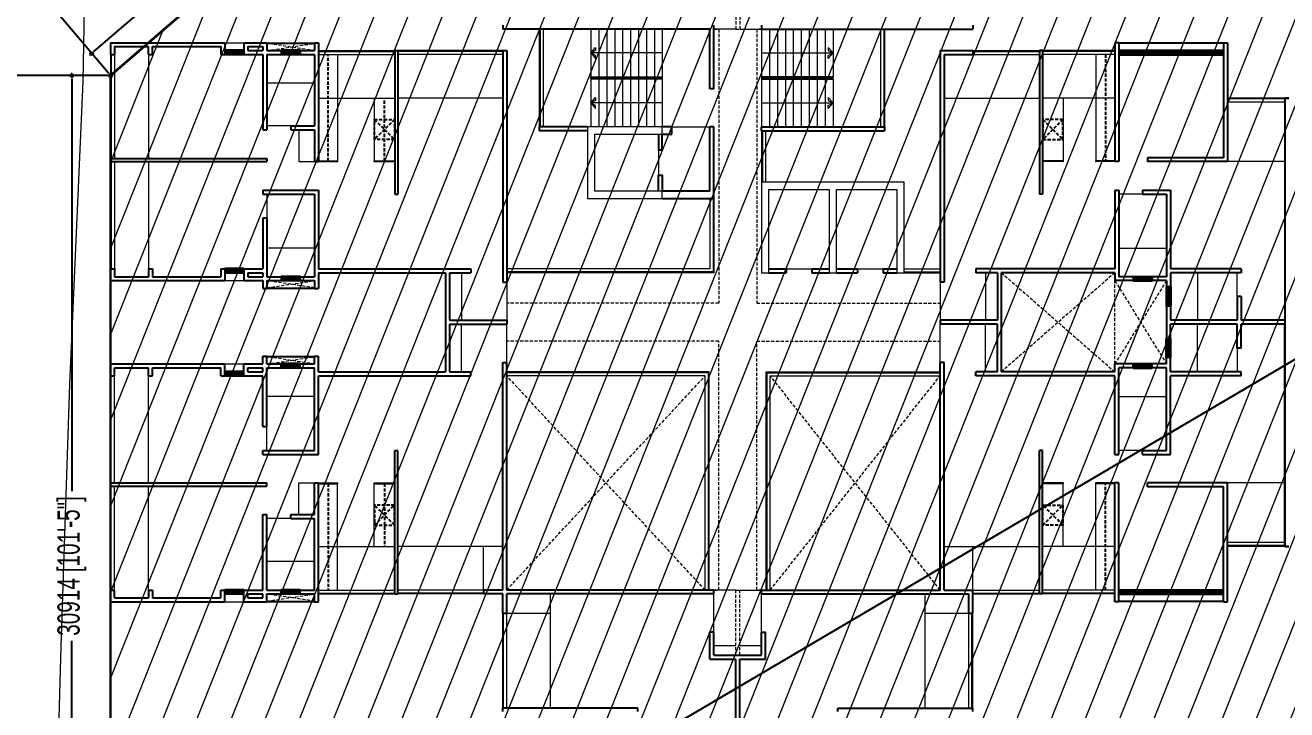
# Model space of a CAD drawing. Header units: inches. Extents: x -1856224 to -1617783, y -9059 to 170583.
# Drawn here: x -1803625 to -1763902, y 54879 to 76454 of the extents above; entities that cross this region are included whole.
import ezdxf

# ---------------------------------------------------------------- set-up
doc = ezdxf.new("R2010")
doc.units = ezdxf.units.IN
doc.header["$MEASUREMENT"] = 0
doc.linetypes.add('DASHED', pattern=[0.75, 0.5, -0.25])
doc.layers.add('C02 Walls 01', color=10, linetype='Continuous')
for name, color, linetype, lineweight in [('C06 Parapet Wall', 39, 'Continuous', 15), ('Compound Wall', 1, 'Continuous', 30), ('F03 Windows', 32, 'Continuous', 35), ('I03 Tile Drop', 250, 'Continuous', 9), ('L02 Handrails & Balustrades', 67, 'Continuous', 15), ('L03 Stairs', 77, 'Continuous', 15), ('M01 Furniture', 14, 'Continuous', 9), ('R23 Lifts', 2, 'Continuous', 9), ('T01 Dimenstions Scale 01', 106, 'Continuous', 9), ('Y02 Hatching 02', 193, 'Continuous', 5), ('Z08 Structure above', 250, 'DASHED', 9)]:
    doc.layers.add(name, color=color, linetype=linetype, lineweight=lineweight)
doc.styles.add('vka-romans', font='GOTHIC.TTF', dxfattribs={"width": 0.7})
doc.dimstyles.new('vka-dim0100', dxfattribs={"dimscale": 100, "dimtxt": 1, "dimasz": 0.7, "dimexe": 1.5, "dimexo": 2.5, "dimgap": 1, "dimtad": 0, "dimdec": 0, "dimzin": 0, "dimdsep": 46, "dimtxsty": 'vka-romans', "dimblk": 'vkadot', "dimcen": 1.5, "dimdle": 1.5, "dimse1": 1, "dimse2": 1, "dimclrd": 256, "dimclre": 256, "dimclrt": 7, "dimadec": 1, "dimazin": 0, "dimtfac": 1, "dimtdec": 0, "dimtofl": 0, "dimtmove": 2, "dimatfit": 3, "dimfxl": 1, "dimtolj": 1, "dimtzin": 0, "dimarcsym": 0})

# ---------------------------------------------------------------- blocks, each defined once
blk = doc.blocks.new('vkadot')
at = {"layer": 'T01 Dimenstions Scale 01'}
for q in [(-0.85, 0), (0, 0.85), (0.85, 0), (0, -0.85)]:
    blk.add_line((0, 0), q, dxfattribs=at)
blk.add_circle((0, 0), 0.579, dxfattribs=at)
blk = doc.blocks.new('*D1626')
at = {"layer": 'T01 Dimenstions Scale 01', "lineweight": -2, "transparency": 16777216}
for p, q in [((-1802156, 74768), (-1802156, 61773)), ((-1802156, 44054), (-1802156, 57050))]:
    blk.add_line(p, q, dxfattribs=at)
at = {"layer": 'T01 Dimenstions Scale 01', "lineweight": -2, "transparency": 16777216, "xscale": 100, "yscale": 100, "zscale": 100}
for p, rotation in [((-1802156, 74868), 90), ((-1802156, 43954), 270)]:
    blk.add_blockref('vkadot', p, dxfattribs=dict(at, rotation=rotation))
at = {"layer": 'T01 Dimenstions Scale 01', "color": 7, "transparency": 16777216, "insert": (-1802156, 59411), "char_height": 700, "attachment_point": 5, "rotation": 90, "style": 'vka-romans'}
blk.add_mtext('\\A1;30914 [101\'-5"]', dxfattribs=at)
blk = doc.blocks.new('*D1627')
at = {"layer": 'T01 Dimenstions Scale 01', "lineweight": -2, "transparency": 16777216}
for p, q in [((-1794157, 81931), (-1796311, 80071)), ((-1801461, 75625), (-1799306, 77485))]:
    blk.add_line(p, q, dxfattribs=at)
at = {"layer": 'T01 Dimenstions Scale 01', "lineweight": -2, "transparency": 16777216, "xscale": 100, "yscale": 100, "zscale": 100}
for p, rotation in [((-1794081, 81997), 40.80935903358543), ((-1801536, 75559), 220.8093590335854)]:
    blk.add_blockref('vkadot', p, dxfattribs=dict(at, rotation=rotation))
at = {"layer": 'T01 Dimenstions Scale 01', "color": 7, "transparency": 16777216, "insert": (-1797809, 78778), "char_height": 700, "attachment_point": 5, "rotation": 40.8094, "style": 'vka-romans'}
blk.add_mtext('\\A1;9850 [32\'-4"]', dxfattribs=at)
blk = doc.blocks.new('*D1637')
at = {"layer": 'T01 Dimenstions Scale 01', "lineweight": -2, "transparency": 16777216}
for p, q in [((-1813705, 74868), (-1809508, 74868)), ((-1801040, 74868), (-1805237, 74868))]:
    blk.add_line(p, q, dxfattribs=at)
at = {"layer": 'T01 Dimenstions Scale 01', "lineweight": -2, "transparency": 16777216, "xscale": 100, "yscale": 100, "zscale": 100, "rotation": 180}
blk.add_blockref('vkadot', (-1813805, 74868), dxfattribs=at)
at = {"layer": 'T01 Dimenstions Scale 01', "lineweight": -2, "transparency": 16777216, "xscale": 100, "yscale": 100, "zscale": 100}
blk.add_blockref('vkadot', (-1800940, 74868), dxfattribs=at)
at = {"layer": 'T01 Dimenstions Scale 01', "color": 7, "transparency": 16777216, "insert": (-1807373, 74868), "char_height": 700, "attachment_point": 5, "style": 'vka-romans'}
blk.add_mtext('\\A1;12866 [42\'-3"]', dxfattribs=at)
blk = doc.blocks.new('*D1677')
at = {"layer": 'T01 Dimenstions Scale 01', "lineweight": -2, "transparency": 16777216}
for p, q in [((-1700407, 103186), (-1748465, 74872)), ((-1800854, 44005), (-1752796, 72320))]:
    blk.add_line(p, q, dxfattribs=at)
at = {"layer": 'T01 Dimenstions Scale 01', "lineweight": -2, "transparency": 16777216, "xscale": 100, "yscale": 100, "zscale": 100}
for p, rotation in [((-1700321, 103237), 30.50586545729002), ((-1800940, 43954), 210.5058654572901)]:
    blk.add_blockref('vkadot', p, dxfattribs=dict(at, rotation=rotation))
at = {"layer": 'T01 Dimenstions Scale 01', "color": 7, "transparency": 16777216, "insert": (-1750630, 73596), "char_height": 700, "attachment_point": 5, "rotation": 30.5059, "style": 'vka-romans'}
blk.add_mtext('\\A1;116784 [383\'-2"]', dxfattribs=at)
blk = doc.blocks.new('rgr')
at = {"layer": 'C02 Walls 01', "color": 250}
for p, q in [((-2218028, 789486), (-2218028, 789361)), ((-2211503, 789361), (-2218028, 789361)), ((-2211503, 787486), (-2211503, 789361)), ((-2211378, 787486), (-2211378, 789486)), ((-2209878, 789486), (-2209878, 789361)), ((-2209878, 789361), (-2203228, 789361)), ((-2203228, 789486), (-2203228, 789361)), ((-2230378, 788936), (-2226778, 788936)), ((-2230378, 788936), (-2230378, 788561)), ((-2226778, 788936), (-2226778, 788561)), ((-2226178, 788936), (-2225453, 788936)), ((-2226178, 788936), (-2226178, 788561)), ((-2225453, 788936), (-2225453, 788686)), ((-2223953, 788936), (-2223828, 788936)), ((-2223953, 788936), (-2223953, 788686)), ((-2223828, 788936), (-2223828, 785186)), ((-2198628, 788936), (-2198753, 788936)), ((-2198753, 788936), (-2198753, 785186)), ((-2198628, 788936), (-2198628, 785186)), ((-2195328, 788936), (-2195328, 785311)), ((-2195328, 788936), (-2195203, 788936)), ((-2195203, 788936), (-2195203, 785186)), ((-2230378, 788561), (-2230253, 788561)), ((-2230253, 788811), (-2229178, 788811)), ((-2230253, 788811), (-2230253, 788561)), ((-2229178, 788561), (-2229178, 788811)), ((-2229178, 788561), (-2229053, 788561)), ((-2229053, 788811), (-2226903, 788811)), ((-2229053, 788561), (-2229053, 788811)), ((-2226903, 788811), (-2226903, 788561)), ((-2226903, 788561), (-2226778, 788561)), ((-2226178, 788561), (-2225578, 788561)), ((-2226053, 788811), (-2225578, 788811)), ((-2226053, 788811), (-2226053, 788686)), ((-2226053, 788686), (-2225578, 788686)), ((-2225578, 788811), (-2225578, 788686)), ((-2225578, 788561), (-2225578, 786186)), ((-2225453, 788686), (-2225003, 788686)), ((-2225453, 788561), (-2225003, 788561)), ((-2225453, 788561), (-2225453, 786186)), ((-2225003, 788686), (-2225003, 788561)), ((-2224403, 788686), (-2223953, 788686)), ((-2224403, 788686), (-2224403, 788561)), ((-2224403, 788561), (-2223953, 788561)), ((-2223953, 788561), (-2223953, 786311)), ((-2221428, 788686), (-2221328, 788686)), ((-2221428, 788686), (-2221428, 784161)), ((-2221328, 788686), (-2221328, 784161)), ((-2218028, 788686), (-2217903, 788686)), ((-2218028, 788686), (-2218028, 781386)), ((-2217903, 788686), (-2217903, 781386)), ((-2204253, 788686), (-2204253, 781386)), ((-2204253, 788686), (-2203228, 788686)), ((-2204128, 788561), (-2204128, 781386)), ((-2204128, 788561), (-2203228, 788561)), ((-2203228, 788686), (-2203228, 788561)), ((-2201028, 788686), (-2201128, 788686)), ((-2201128, 788686), (-2201128, 784161)), ((-2201028, 788686), (-2201028, 784161)), ((-2211378, 787486), (-2211503, 787486)), ((-2193403, 787186), (-2193403, 780186)), ((-2193403, 787186), (-2193278, 787186)), ((-2193403, 787186), (-2193403, 773061)), ((-2193278, 787186), (-2193403, 787186)), ((-2225578, 786186), (-2225453, 786186)), ((-2224703, 786311), (-2223953, 786311)), ((-2224703, 786311), (-2224703, 786186)), ((-2224703, 786186), (-2223953, 786186)), ((-2223953, 786186), (-2223953, 785186)), ((-2215358, 786286), (-2216878, 786286)), ((-2216878, 786286), (-2216878, 786161)), ((-2215358, 786161), (-2216878, 786161)), ((-2212703, 786286), (-2213003, 786286)), ((-2212703, 786056), (-2212703, 786286)), ((-2211378, 786286), (-2211503, 786286)), ((-2211503, 784256), (-2211503, 786286)), ((-2211378, 784026), (-2211378, 786286)), ((-2209878, 786286), (-2206003, 786286)), ((-2209878, 786161), (-2209878, 786286)), ((-2209878, 786161), (-2206003, 786161)), ((-2206003, 786286), (-2206003, 786161)), ((-2213003, 786056), (-2212703, 786056)), ((-2230378, 785286), (-2225453, 785286)), ((-2230378, 785286), (-2230378, 785186)), ((-2230378, 785186), (-2225453, 785186)), ((-2225453, 785286), (-2225453, 785186)), ((-2223953, 785186), (-2223828, 785186)), ((-2198628, 785186), (-2198753, 785186)), ((-2195328, 785311), (-2197728, 785311)), ((-2197728, 785311), (-2197728, 785186)), ((-2195203, 785186), (-2197728, 785186)), ((-2225578, 784286), (-2223828, 784286)), ((-2225578, 784286), (-2225578, 784161)), ((-2225578, 784161), (-2223953, 784161)), ((-2223953, 784161), (-2223953, 781561)), ((-2223828, 784286), (-2223828, 781811)), ((-2221428, 784161), (-2221328, 784161)), ((-2211503, 784256), (-2213003, 784256)), ((-2201028, 784161), (-2201128, 784161)), ((-2198753, 784286), (-2198628, 784286)), ((-2198753, 784286), (-2198753, 781811)), ((-2198628, 784286), (-2198628, 781561)), ((-2197878, 784286), (-2197003, 784286)), ((-2197878, 784286), (-2197878, 784161)), ((-2197878, 784161), (-2197128, 784161)), ((-2197128, 784161), (-2197128, 781561)), ((-2197003, 784286), (-2197003, 781811)), ((-2213003, 784026), (-2211378, 784026)), ((-2225578, 783411), (-2225453, 783411)), ((-2225578, 783411), (-2225578, 781811)), ((-2225453, 783411), (-2225453, 781561)), ((-2230378, 781811), (-2230253, 781811)), ((-2230378, 781811), (-2230378, 781436)), ((-2230253, 781811), (-2230253, 781561)), ((-2229178, 781811), (-2229053, 781811)), ((-2229178, 781811), (-2229178, 781561)), ((-2229053, 781811), (-2229053, 781561)), ((-2226903, 781811), (-2226778, 781811)), ((-2226903, 781811), (-2226903, 781561)), ((-2226778, 781811), (-2226778, 781436)), ((-2226178, 781811), (-2225578, 781811)), ((-2226178, 781811), (-2226178, 781436)), ((-2223828, 781811), (-2219028, 781811)), ((-2219028, 781811), (-2219028, 781686)), ((-2209648, 781811), (-2209098, 781811)), ((-2209098, 781811), (-2209098, 781686)), ((-2208298, 781811), (-2207748, 781811)), ((-2208298, 781811), (-2208298, 781686)), ((-2207518, 781811), (-2206853, 781811)), ((-2206853, 781811), (-2206853, 781686)), ((-2206053, 781811), (-2205618, 781811)), ((-2206053, 781811), (-2206053, 781686)), ((-2198753, 781811), (-2203128, 781811)), ((-2203128, 781811), (-2203128, 781686)), ((-2194778, 781811), (-2197003, 781811)), ((-2194778, 781811), (-2194778, 781686)), ((-2230378, 781436), (-2226778, 781436)), ((-2230253, 781561), (-2229178, 781561)), ((-2229053, 781561), (-2226903, 781561)), ((-2226178, 781436), (-2225578, 781436)), ((-2226053, 781686), (-2225578, 781686)), ((-2226053, 781686), (-2226053, 781561)), ((-2226053, 781561), (-2225578, 781561)), ((-2225578, 781686), (-2225578, 781561)), ((-2225578, 781436), (-2225578, 781186)), ((-2225453, 781561), (-2225003, 781561)), ((-2225453, 781436), (-2225003, 781436)), ((-2225453, 781436), (-2225453, 781186)), ((-2225003, 781561), (-2225003, 781436)), ((-2224403, 781561), (-2223953, 781561)), ((-2224403, 781561), (-2224403, 781436)), ((-2224403, 781436), (-2223953, 781436)), ((-2223953, 781436), (-2223953, 781186)), ((-2223828, 781686), (-2219828, 781686)), ((-2223828, 781686), (-2223828, 781186)), ((-2219828, 781686), (-2219828, 778561)), ((-2219703, 781686), (-2219028, 781686)), ((-2219703, 781686), (-2219703, 780186)), ((-2218028, 781386), (-2217903, 781386)), ((-2209648, 781686), (-2209098, 781686)), ((-2208298, 781686), (-2207748, 781686)), ((-2207518, 781686), (-2206853, 781686)), ((-2206053, 781686), (-2205618, 781686)), ((-2204128, 781386), (-2204253, 781386)), ((-2202453, 781686), (-2203128, 781686)), ((-2202453, 781686), (-2202453, 780186)), ((-2198753, 781686), (-2202328, 781686)), ((-2202328, 781686), (-2202328, 778561)), ((-2198753, 781686), (-2198753, 781436)), ((-2198178, 781436), (-2198753, 781436)), ((-2198178, 781561), (-2198628, 781561)), ((-2198178, 781561), (-2198178, 781436)), ((-2197128, 781561), (-2197578, 781561)), ((-2197578, 781561), (-2197578, 781436)), ((-2197128, 781436), (-2197578, 781436)), ((-2197128, 781436), (-2197128, 781236)), ((-2194778, 781686), (-2197003, 781686)), ((-2197003, 781686), (-2197003, 781236)), ((-2225578, 781186), (-2225453, 781186)), ((-2223953, 781186), (-2223828, 781186)), ((-2197003, 781236), (-2197128, 781236)), ((-2197128, 780636), (-2197128, 779611)), ((-2197003, 780636), (-2197128, 780636)), ((-2197003, 780636), (-2197003, 780186)), ((-2194778, 780936), (-2194903, 780936)), ((-2194903, 780936), (-2194903, 780186)), ((-2194778, 780936), (-2194778, 780186)), ((-2219703, 780186), (-2217903, 780186)), ((-2217903, 780186), (-2217903, 780061)), ((-2202453, 780186), (-2204253, 780186)), ((-2204253, 780186), (-2204253, 780061)), ((-2194903, 780186), (-2197003, 780186)), ((-2193403, 780186), (-2194778, 780186)), ((-2219703, 780061), (-2217903, 780061)), ((-2219703, 780061), (-2219703, 778561)), ((-2202453, 780061), (-2204253, 780061)), ((-2202453, 778561), (-2202453, 780061)), ((-2194903, 780061), (-2197003, 780061)), ((-2197003, 779611), (-2197003, 780061)), ((-2194903, 779311), (-2194903, 780061)), ((-2193403, 780061), (-2194778, 780061)), ((-2194778, 779311), (-2194778, 780061)), ((-2193403, 773061), (-2193403, 780061)), ((-2197003, 779611), (-2197128, 779611)), ((-2225578, 779061), (-2225453, 779061)), ((-2225578, 778811), (-2225578, 779061)), ((-2225453, 778811), (-2225453, 779061)), ((-2223953, 779061), (-2223828, 779061)), ((-2223953, 778811), (-2223953, 779061)), ((-2223828, 778561), (-2223828, 779061)), ((-2197128, 778811), (-2197128, 779011)), ((-2197003, 779011), (-2197128, 779011)), ((-2197003, 778561), (-2197003, 779011)), ((-2194778, 779311), (-2194903, 779311)), ((-2230378, 778811), (-2226778, 778811)), ((-2230378, 778436), (-2230378, 778811)), ((-2230253, 778686), (-2229178, 778686)), ((-2230253, 778436), (-2230253, 778686)), ((-2229178, 778436), (-2229178, 778686)), ((-2229053, 778686), (-2226903, 778686)), ((-2229053, 778436), (-2229053, 778686)), ((-2226903, 778436), (-2226903, 778686)), ((-2226778, 778436), (-2226778, 778811)), ((-2226178, 778811), (-2225578, 778811)), ((-2226178, 778436), (-2226178, 778811)), ((-2226053, 778686), (-2225578, 778686)), ((-2226053, 778561), (-2226053, 778686)), ((-2225578, 778561), (-2225578, 778686)), ((-2225453, 778811), (-2225003, 778811)), ((-2225453, 778686), (-2225003, 778686)), ((-2225453, 776836), (-2225453, 778686)), ((-2225003, 778686), (-2225003, 778811)), ((-2224403, 778811), (-2223953, 778811)), ((-2224403, 778686), (-2224403, 778811)), ((-2224403, 778686), (-2223953, 778686)), ((-2223953, 776086), (-2223953, 778686)), ((-2218028, 771686), (-2218028, 778861)), ((-2218028, 778861), (-2217903, 778861)), ((-2217903, 771686), (-2217903, 778861)), ((-2204253, 771686), (-2204253, 778861)), ((-2204128, 778861), (-2204253, 778861)), ((-2204128, 771686), (-2204128, 778861)), ((-2198178, 778811), (-2198753, 778811)), ((-2198753, 778561), (-2198753, 778811)), ((-2198178, 778686), (-2198628, 778686)), ((-2198628, 775961), (-2198628, 778686)), ((-2198178, 778686), (-2198178, 778811)), ((-2197128, 778811), (-2197578, 778811)), ((-2197578, 778686), (-2197578, 778811)), ((-2197128, 778686), (-2197578, 778686)), ((-2197128, 776086), (-2197128, 778686)), ((-2230378, 778436), (-2230253, 778436)), ((-2229178, 778436), (-2229053, 778436)), ((-2226903, 778436), (-2226778, 778436)), ((-2226178, 778436), (-2225578, 778436)), ((-2226053, 778561), (-2225578, 778561)), ((-2225578, 776836), (-2225578, 778436)), ((-2223828, 778561), (-2219828, 778561)), ((-2223828, 778436), (-2219028, 778436)), ((-2223828, 775961), (-2223828, 778436)), ((-2219703, 778561), (-2219028, 778561)), ((-2219028, 778436), (-2219028, 778561)), ((-2202453, 778561), (-2203128, 778561)), ((-2203128, 778436), (-2203128, 778561)), ((-2198753, 778436), (-2203128, 778436)), ((-2198753, 778561), (-2202328, 778561)), ((-2198753, 775961), (-2198753, 778436)), ((-2194778, 778561), (-2197003, 778561)), ((-2194778, 778436), (-2197003, 778436)), ((-2197003, 775961), (-2197003, 778436)), ((-2194778, 778436), (-2194778, 778561)), ((-2225578, 776836), (-2225453, 776836)), ((-2225578, 776086), (-2223953, 776086)), ((-2225578, 775961), (-2225578, 776086)), ((-2225578, 775961), (-2223828, 775961)), ((-2221428, 771561), (-2221428, 776086)), ((-2221428, 776086), (-2221328, 776086)), ((-2221328, 771561), (-2221328, 776086)), ((-2201128, 771561), (-2201128, 776086)), ((-2201028, 776086), (-2201128, 776086)), ((-2201028, 771561), (-2201028, 776086)), ((-2198753, 775961), (-2198628, 775961)), ((-2197878, 776086), (-2197128, 776086)), ((-2197878, 775961), (-2197878, 776086)), ((-2197878, 775961), (-2197003, 775961)), ((-2230378, 775061), (-2225453, 775061)), ((-2230378, 774961), (-2230378, 775061)), ((-2225453, 774961), (-2225453, 775061)), ((-2223953, 775061), (-2223828, 775061)), ((-2223953, 774061), (-2223953, 775061)), ((-2223828, 771311), (-2223828, 775061)), ((-2198628, 775061), (-2198753, 775061)), ((-2198753, 771311), (-2198753, 775061)), ((-2198628, 771311), (-2198628, 775061)), ((-2195203, 775061), (-2197728, 775061)), ((-2197728, 774936), (-2197728, 775061)), ((-2195203, 771311), (-2195203, 775061)), ((-2230378, 774961), (-2225453, 774961)), ((-2195328, 774936), (-2197728, 774936)), ((-2195328, 771311), (-2195328, 774936)), ((-2225578, 774061), (-2225453, 774061)), ((-2225578, 771686), (-2225578, 774061)), ((-2225453, 771686), (-2225453, 774061)), ((-2224703, 774061), (-2223953, 774061)), ((-2224703, 773936), (-2224703, 774061)), ((-2224703, 773936), (-2223953, 773936)), ((-2223953, 771686), (-2223953, 773936)), ((-2193403, 773061), (-2193278, 773061)), ((-2193278, 773061), (-2193403, 773061)), ((-2230378, 771686), (-2230253, 771686)), ((-2230378, 771311), (-2230378, 771686)), ((-2230253, 771436), (-2230253, 771686)), ((-2230253, 771436), (-2229178, 771436)), ((-2229178, 771686), (-2229053, 771686)), ((-2229178, 771686), (-2229178, 771436)), ((-2229053, 771686), (-2229053, 771436)), ((-2229053, 771436), (-2226903, 771436)), ((-2226903, 771686), (-2226778, 771686)), ((-2226903, 771436), (-2226903, 771686)), ((-2226778, 771311), (-2226778, 771686)), ((-2226178, 771686), (-2225578, 771686)), ((-2226178, 771311), (-2226178, 771686)), ((-2226053, 771561), (-2225578, 771561)), ((-2226053, 771436), (-2226053, 771561)), ((-2226053, 771436), (-2225578, 771436)), ((-2225578, 771436), (-2225578, 771561)), ((-2225453, 771686), (-2225003, 771686)), ((-2225453, 771561), (-2225003, 771561)), ((-2225453, 771311), (-2225453, 771561)), ((-2225003, 771561), (-2225003, 771686)), ((-2224403, 771686), (-2223953, 771686)), ((-2224403, 771561), (-2224403, 771686)), ((-2224403, 771561), (-2223953, 771561)), ((-2223953, 771311), (-2223953, 771561)), ((-2221428, 771561), (-2221328, 771561)), ((-2218028, 771686), (-2218628, 771686)), ((-2218628, 771686), (-2218628, 771561)), ((-2218028, 771561), (-2218628, 771561)), ((-2218028, 770961), (-2218028, 771561)), ((-2211378, 771686), (-2217903, 771686)), ((-2217903, 770961), (-2217903, 771561)), ((-2211378, 771561), (-2217903, 771561)), ((-2211378, 771561), (-2211378, 771686)), ((-2209878, 771686), (-2204253, 771686)), ((-2209878, 771561), (-2209878, 771686)), ((-2209878, 771561), (-2203353, 771561)), ((-2204128, 771686), (-2203228, 771686)), ((-2203353, 770961), (-2203353, 771561)), ((-2203228, 770961), (-2203228, 771686)), ((-2201028, 771561), (-2201128, 771561)), ((-2230378, 771311), (-2226778, 771311)), ((-2226178, 771311), (-2225453, 771311)), ((-2223953, 771311), (-2223828, 771311)), ((-2198628, 771311), (-2198753, 771311)), ((-2195328, 771311), (-2195203, 771311)), ((-2218028, 770961), (-2217903, 770961)), ((-2203353, 770961), (-2203228, 770961)), ((-2211503, 769511), (-2211503, 770361)), ((-2211378, 770361), (-2211503, 770361)), ((-2211378, 769636), (-2211378, 770361)), ((-2209878, 769636), (-2209878, 770361)), ((-2209878, 770361), (-2209753, 770361)), ((-2209753, 769511), (-2209753, 770361)), ((-2211503, 769511), (-2210690, 769511)), ((-2211378, 769636), (-2209878, 769636)), ((-2210690, 765461), (-2210690, 769511)), ((-2210565, 765461), (-2210565, 769511)), ((-2210565, 769511), (-2209753, 769511)), ((-2213778, 767961), (-2218028, 767961)), ((-2218028, 767861), (-2218028, 767961)), ((-2213778, 767861), (-2213778, 767961)), ((-2207478, 767961), (-2203228, 767961)), ((-2207478, 767861), (-2207478, 767961)), ((-2203228, 767861), (-2203228, 767961))]:
    blk.add_line(p, q, dxfattribs=at)
for points in [[(-2213128, 786056), (-2213128, 785556), (-2213003, 785556), (-2213003, 786056)], [(-2213128, 784256), (-2213128, 784756), (-2213003, 784756), (-2213003, 784256)]]:
    blk.add_lwpolyline(points, dxfattribs=at)
at = {"layer": 'C06 Parapet Wall', "color": 250}
for p, q in [((-2216753, 789361), (-2216753, 786286)), ((-2206128, 789361), (-2206128, 786286)), ((-2230253, 788561), (-2230253, 785286)), ((-2223828, 788561), (-2221428, 788561)), ((-2218028, 788561), (-2221328, 788561)), ((-2204128, 788561), (-2201128, 788561)), ((-2198753, 788561), (-2201028, 788561)), ((-2193403, 787061), (-2195203, 787061)), ((-2209753, 786161), (-2209753, 784541)), ((-2230253, 785186), (-2230253, 781811)), ((-2211503, 784026), (-2211503, 781811)), ((-2211503, 781811), (-2217903, 781811)), ((-2205388, 781811), (-2204253, 781811)), ((-2230253, 775061), (-2230253, 778436)), ((-2211653, 778436), (-2217903, 778436)), ((-2211653, 771686), (-2211653, 778436)), ((-2209603, 778436), (-2204253, 778436)), ((-2209603, 771686), (-2209603, 778436)), ((-2230253, 771686), (-2230253, 774961)), ((-2193403, 773186), (-2195203, 773186)), ((-2223828, 771686), (-2221428, 771686)), ((-2218628, 771686), (-2221328, 771686)), ((-2203228, 771686), (-2201128, 771686)), ((-2198753, 771686), (-2201028, 771686)), ((-2217903, 767961), (-2217903, 770961)), ((-2203353, 767961), (-2203353, 770961))]:
    blk.add_line(p, q, dxfattribs=at)
at = {"layer": 'F03 Windows', "color": 250}
for p, q in [((-2226178, 788686), (-2226778, 788686)), ((-2226178, 788645), (-2226778, 788645)), ((-2226178, 788603), (-2226778, 788603)), ((-2226178, 788561), (-2226778, 788561)), ((-2224403, 788686), (-2225003, 788686)), ((-2224403, 788645), (-2225003, 788645)), ((-2224403, 788603), (-2225003, 788603)), ((-2224403, 788561), (-2225003, 788561)), ((-2198628, 788686), (-2195328, 788686)), ((-2198628, 788645), (-2195328, 788645)), ((-2198628, 788603), (-2195328, 788603)), ((-2198628, 788561), (-2195328, 788561)), ((-2226178, 781811), (-2226778, 781811)), ((-2226178, 781770), (-2226778, 781770)), ((-2226178, 781728), (-2226778, 781728)), ((-2226178, 781686), (-2226778, 781686)), ((-2224403, 781561), (-2225003, 781561)), ((-2224403, 781520), (-2225003, 781520)), ((-2224403, 781478), (-2225003, 781478)), ((-2224403, 781436), (-2225003, 781436)), ((-2198178, 781561), (-2197578, 781561)), ((-2198178, 781520), (-2197578, 781520)), ((-2198178, 781478), (-2197578, 781478)), ((-2198178, 781436), (-2197578, 781436)), ((-2197128, 781236), (-2197128, 780636)), ((-2197086, 781236), (-2197086, 780636)), ((-2197044, 781236), (-2197044, 780636)), ((-2197003, 781236), (-2197003, 780636)), ((-2197128, 779011), (-2197128, 779611)), ((-2197086, 779011), (-2197086, 779611)), ((-2197044, 779011), (-2197044, 779611)), ((-2197003, 779011), (-2197003, 779611)), ((-2224403, 778811), (-2225003, 778811)), ((-2224403, 778770), (-2225003, 778770)), ((-2224403, 778728), (-2225003, 778728)), ((-2224403, 778686), (-2225003, 778686)), ((-2198178, 778811), (-2197578, 778811)), ((-2198178, 778770), (-2197578, 778770)), ((-2198178, 778728), (-2197578, 778728)), ((-2198178, 778686), (-2197578, 778686)), ((-2226178, 778561), (-2226778, 778561)), ((-2226178, 778520), (-2226778, 778520)), ((-2226178, 778478), (-2226778, 778478)), ((-2226178, 778436), (-2226778, 778436)), ((-2226178, 771686), (-2226778, 771686)), ((-2226178, 771645), (-2226778, 771645)), ((-2226178, 771603), (-2226778, 771603)), ((-2226178, 771561), (-2226778, 771561)), ((-2224403, 771686), (-2225003, 771686)), ((-2224403, 771645), (-2225003, 771645)), ((-2224403, 771603), (-2225003, 771603)), ((-2224403, 771561), (-2225003, 771561)), ((-2198628, 771686), (-2195328, 771686)), ((-2198628, 771645), (-2195328, 771645)), ((-2198628, 771603), (-2195328, 771603)), ((-2198628, 771561), (-2195328, 771561))]:
    blk.add_line(p, q, dxfattribs=at)
at = {"layer": 'I03 Tile Drop', "color": 250}
for p, q in [((-2210690, 789361), (-2211378, 789361)), ((-2210565, 789361), (-2209878, 789361)), ((-2226778, 788936), (-2226178, 788936)), ((-2229178, 788561), (-2229178, 785286)), ((-2223953, 787661), (-2225453, 787661)), ((-2223828, 787186), (-2221428, 787186)), ((-2218028, 787186), (-2221328, 787186)), ((-2204128, 787186), (-2201128, 787186)), ((-2198753, 787186), (-2201028, 787186)), ((-2224703, 786311), (-2225453, 786311)), ((-2224453, 786186), (-2224453, 785186)), ((-2212703, 786286), (-2211503, 786286)), ((-2211378, 786161), (-2211378, 784256)), ((-2213128, 785556), (-2213128, 784756)), ((-2229178, 785186), (-2229178, 781811)), ((-2224453, 785186), (-2223953, 785186)), ((-2193403, 785186), (-2195203, 785186)), ((-2225453, 784161), (-2225453, 783411)), ((-2197878, 784161), (-2198628, 784161)), ((-2223953, 782461), (-2225453, 782461)), ((-2198628, 782461), (-2197128, 782461)), ((-2209098, 781811), (-2208298, 781811)), ((-2206853, 781811), (-2206053, 781811)), ((-2226778, 781436), (-2226178, 781436)), ((-2219328, 781686), (-2219328, 780186)), ((-2217903, 781386), (-2217903, 780186)), ((-2204253, 781386), (-2204253, 780186)), ((-2202828, 781686, 0), (-2202828, 780186, 0)), ((-2196153, 781686), (-2196153, 780186)), ((-2194903, 780936), (-2194903, 781686)), ((-2219328, 778561), (-2219328, 780061)), ((-2217903, 778861), (-2217903, 780061)), ((-2204253, 778861), (-2204253, 780061)), ((-2202828, 778561, 0), (-2202828, 780061, 0)), ((-2196153, 778561), (-2196153, 780061)), ((-2194903, 779311), (-2194903, 778561)), ((-2226778, 778811), (-2226178, 778811)), ((-2229178, 775061), (-2229178, 778436)), ((-2223953, 777786), (-2225453, 777786)), ((-2198628, 777786), (-2197128, 777786)), ((-2225453, 776086), (-2225453, 776836)), ((-2197878, 776086), (-2198628, 776086)), ((-2224453, 774061), (-2224453, 775061)), ((-2224453, 775061), (-2223953, 775061)), ((-2193403, 775061), (-2195203, 775061)), ((-2229178, 771686), (-2229178, 774961)), ((-2224703, 773936), (-2225453, 773936)), ((-2223828, 773061), (-2221428, 773061)), ((-2218028, 773061), (-2221328, 773061)), ((-2218628, 771686), (-2218628, 773061)), ((-2218628, 771686), (-2218628, 773061)), ((-2204128, 773061), (-2201128, 773061)), ((-2203228, 771686), (-2203228, 773061)), ((-2198753, 773061), (-2201028, 773061)), ((-2223953, 772586), (-2225453, 772586)), ((-2216528, 767961), (-2216528, 771561)), ((-2210690, 771686), (-2211378, 771686)), ((-2211378, 770361), (-2211378, 771561)), ((-2210565, 771686), (-2209878, 771686)), ((-2209878, 770361), (-2209878, 771561)), ((-2204728, 767961), (-2204728, 771561)), ((-2226778, 771311), (-2226178, 771311)), ((-2217903, 770961), (-2216528, 770961)), ((-2204728, 770961), (-2203353, 770961)), ((-2211378, 769936), (-2210690, 769936)), ((-2210565, 769936), (-2209878, 769936))]:
    blk.add_line(p, q, dxfattribs=at)
at = {"layer": 'L02 Handrails & Balustrades', "color": 250}
for p, q in [((-2216878, 789361), (-2216878, 786286)), ((-2216853, 789361), (-2216853, 786286)), ((-2206028, 789361), (-2206028, 786286)), ((-2206003, 789361), (-2206003, 786286)), ((-2225453, 788936), (-2223953, 788936)), ((-2225453, 788911), (-2223953, 788911)), ((-2195328, 788936), (-2198628, 788936)), ((-2195328, 788911), (-2198628, 788911)), ((-2230378, 788561), (-2230378, 785286)), ((-2230353, 788561), (-2230353, 785286)), ((-2223828, 788686), (-2221428, 788686)), ((-2223828, 788661), (-2221428, 788661)), ((-2218028, 788686), (-2221328, 788686)), ((-2218028, 788661), (-2221328, 788661)), ((-2203228, 788686), (-2201128, 788686)), ((-2203228, 788661), (-2201128, 788661)), ((-2198753, 788686), (-2201028, 788686)), ((-2198753, 788661), (-2201028, 788661)), ((-2193403, 787186), (-2195203, 787186)), ((-2193403, 787161), (-2195203, 787161)), ((-2209878, 786161), (-2209878, 784541)), ((-2209853, 786161), (-2209853, 784541)), ((-2230378, 785186), (-2230378, 781811)), ((-2230353, 785186), (-2230353, 781811)), ((-2211403, 784026), (-2211403, 781711)), ((-2211378, 784026), (-2211378, 781686)), ((-2211403, 781711), (-2217903, 781711)), ((-2211378, 781686), (-2217903, 781686)), ((-2205388, 781711), (-2204253, 781711)), ((-2205388, 781686), (-2204253, 781686)), ((-2225453, 781211), (-2223953, 781211)), ((-2225453, 781186), (-2223953, 781186)), ((-2225453, 779061), (-2223953, 779061)), ((-2225453, 779036), (-2223953, 779036)), ((-2230378, 775061), (-2230378, 778436)), ((-2230353, 775061), (-2230353, 778436)), ((-2211528, 778561), (-2217903, 778561)), ((-2211553, 778536), (-2217903, 778536)), ((-2211553, 771686), (-2211553, 778536)), ((-2211528, 771686), (-2211528, 778561)), ((-2209728, 778561), (-2204253, 778561)), ((-2209728, 771686), (-2209728, 778561)), ((-2209703, 778536), (-2204253, 778536)), ((-2209703, 771686), (-2209703, 778536)), ((-2230378, 771686), (-2230378, 774961)), ((-2230353, 771686), (-2230353, 774961)), ((-2193403, 773086), (-2195203, 773086)), ((-2193403, 773061), (-2195203, 773061)), ((-2223828, 771586), (-2221428, 771586)), ((-2223828, 771561), (-2221428, 771561)), ((-2218628, 771586), (-2221328, 771586)), ((-2218628, 771561), (-2221328, 771561)), ((-2203228, 771586), (-2201128, 771586)), ((-2203228, 771561), (-2201128, 771561)), ((-2198753, 771586), (-2201028, 771586)), ((-2198753, 771561), (-2201028, 771561)), ((-2225453, 771336), (-2223953, 771336)), ((-2225453, 771311), (-2223953, 771311)), ((-2195328, 771336), (-2198628, 771336)), ((-2195328, 771311), (-2198628, 771311)), ((-2218028, 767961), (-2218028, 770961)), ((-2218003, 767961), (-2218003, 770961)), ((-2203253, 767961), (-2203253, 770961)), ((-2203228, 767961), (-2203228, 770961))]:
    blk.add_line(p, q, dxfattribs=at)
for points in [[(-2213003, 787861), (-2213003, 787786), (-2215253, 787786), (-2215253, 787861)], [(-2213028, 787836), (-2213028, 787811), (-2215228, 787811), (-2215228, 787836)], [(-2209878, 787861), (-2209878, 787786), (-2207628, 787786), (-2207628, 787861)], [(-2209853, 787836), (-2209853, 787811), (-2207653, 787811), (-2207653, 787836)]]:
    blk.add_lwpolyline(points, close=True, dxfattribs=at)
at = {"layer": 'L03 Stairs', "color": 250}
for p, q in [((-2215253, 789361), (-2215253, 787861)), ((-2215003, 789361), (-2215003, 787861)), ((-2214753, 789361), (-2214753, 787861)), ((-2214503, 789361), (-2214503, 787861)), ((-2214253, 789361), (-2214253, 787861)), ((-2214003, 789361), (-2214003, 787861)), ((-2213753, 789361), (-2213753, 787861)), ((-2213503, 789361), (-2213503, 787861)), ((-2213253, 789361), (-2213253, 787861)), ((-2213003, 789361), (-2213003, 787861)), ((-2209878, 789361), (-2209878, 787861)), ((-2209628, 789361), (-2209628, 787861)), ((-2209378, 789361), (-2209378, 787861)), ((-2209128, 789361), (-2209128, 787861)), ((-2208878, 789361), (-2208878, 787861)), ((-2208628, 789361), (-2208628, 787861)), ((-2208378, 789361), (-2208378, 787861)), ((-2208128, 789361), (-2208128, 787861)), ((-2207878, 789361), (-2207878, 787861)), ((-2207628, 789361), (-2207628, 787861)), ((-2215253, 787786), (-2215253, 786286)), ((-2215003, 787786), (-2215003, 786286)), ((-2214753, 787786), (-2214753, 786286)), ((-2214503, 787786), (-2214503, 786286)), ((-2214253, 787786), (-2214253, 786286)), ((-2214003, 787786), (-2214003, 786286)), ((-2213753, 787786), (-2213753, 786286)), ((-2213503, 787786), (-2213503, 786286)), ((-2213253, 787786), (-2213253, 786286)), ((-2213003, 787786), (-2213003, 786286)), ((-2209878, 787786), (-2209878, 786286)), ((-2209628, 787786), (-2209628, 786286)), ((-2209378, 787786), (-2209378, 786286)), ((-2209128, 787786), (-2209128, 786286)), ((-2208878, 787786), (-2208878, 786286)), ((-2208628, 787786), (-2208628, 786286)), ((-2208378, 787786), (-2208378, 786286)), ((-2208128, 787786), (-2208128, 786286)), ((-2207878, 787786), (-2207878, 786286)), ((-2207628, 787786), (-2207628, 786286))]:
    blk.add_line(p, q, dxfattribs=at)
at = {"layer": 'L03 Stairs', "color": 250, "elevation": 0}
for points in [[(-2215253, 788611), (-2215104, 788782), (-2215104, 788693), (-2215253, 788611)], [(-2215253, 788611), (-2215104, 788441), (-2215104, 788530), (-2215253, 788611)], [(-2207628, 788611), (-2207776, 788782), (-2207776, 788693), (-2207628, 788611)], [(-2207628, 788611), (-2207776, 788441), (-2207776, 788530), (-2207628, 788611)], [(-2215253, 787036), (-2215104, 787207), (-2215104, 787118), (-2215253, 787036)], [(-2215253, 787036), (-2215104, 786866), (-2215104, 786955), (-2215253, 787036)], [(-2207628, 787036), (-2207776, 787207), (-2207776, 787118), (-2207628, 787036)], [(-2207628, 787036), (-2207776, 786866), (-2207776, 786955), (-2207628, 787036)]]:
    blk.add_lwpolyline(points, dxfattribs=at)
at = {"layer": 'L03 Stairs', "color": 250}
for points in [[(-2213003, 788611), (-2215253, 788611)], [(-2209878, 788611), (-2207628, 788611)], [(-2213003, 787036), (-2215253, 787036)], [(-2209878, 787036), (-2207628, 787036)]]:
    blk.add_lwpolyline(points, dxfattribs=at)
at = {"layer": 'M01 Furniture', "color": 250}
for p, q in [((-2223228, 788561), (-2223228, 785211)), ((-2199353, 788561), (-2199353, 785211)), ((-2222078, 787186), (-2222078, 785211)), ((-2200378, 787186), (-2200378, 785211)), ((-2223828, 785211), (-2223228, 785211)), ((-2223828, 785186), (-2223228, 785186)), ((-2222078, 785211), (-2221428, 785211)), ((-2222078, 785186), (-2221428, 785186)), ((-2200378, 785211), (-2201028, 785211)), ((-2200378, 785186), (-2201028, 785186)), ((-2198753, 785211), (-2199353, 785211)), ((-2198753, 785186), (-2199353, 785186)), ((-2223828, 775061), (-2223228, 775061)), ((-2223828, 775036), (-2223228, 775036)), ((-2223228, 771686), (-2223228, 775036)), ((-2222078, 775061), (-2221428, 775061)), ((-2222078, 773061), (-2222078, 775036)), ((-2222078, 775036), (-2221428, 775036)), ((-2200378, 775061), (-2201028, 775061)), ((-2200378, 775036), (-2201028, 775036)), ((-2200378, 773061), (-2200378, 775036)), ((-2198753, 775061), (-2199353, 775061)), ((-2199353, 771686), (-2199353, 775036)), ((-2198753, 775036), (-2199353, 775036))]:
    blk.add_line(p, q, dxfattribs=at)
for centre, start, end in [((-2223228, 785199), 270, 90), ((-2222078, 785199), 90, 270), ((-2200378, 785199), 270, 90), ((-2199353, 785199), 90, 270), ((-2223228, 775049), 270, 90), ((-2222078, 775049), 90, 270), ((-2200378, 775049), 270, 90), ((-2199353, 775049), 90, 270)]:
    blk.add_arc(centre, 12.5, start, end, dxfattribs=at)
at = {"layer": 'R23 Lifts', "color": 250}
blk.add_lwpolyline([(-2213003, 786056), (-2213003, 786286), (-2215358, 786286), (-2215358, 784026), (-2213003, 784026), (-2213003, 784256), (-2215128, 784256), (-2215128, 786056)], close=True, dxfattribs=at)
blk.add_lwpolyline([(-2205388, 781686), (-2205388, 784541), (-2209878, 784541), (-2209878, 781686), (-2209648, 781686), (-2209648, 784311), (-2207748, 784311), (-2207748, 781686), (-2207518, 781686), (-2207518, 784311), (-2205618, 784311), (-2205618, 781686), (-2205388, 781686)], dxfattribs=at)
at = {"layer": 'Z08 Structure above', "color": 250, "ltscale": 200}
for p, q in [((-2210690, 791411), (-2210690, 789361)), ((-2210565, 791411), (-2210565, 789361)), ((-2210690, 789361), (-2210565, 789361)), ((-2225453, 788686), (-2223953, 788911)), ((-2223953, 788686), (-2225453, 788911)), ((-2225453, 781211), (-2223953, 781436)), ((-2223953, 781211), (-2225453, 781436)), ((-2198753, 781686), (-2202328, 778561)), ((-2202328, 781686), (-2198753, 778561)), ((-2198753, 778811), (-2198753, 781436)), ((-2197128, 781436), (-2198753, 778811)), ((-2198753, 781436), (-2197128, 778811)), ((-2225453, 778811), (-2223953, 779036)), ((-2223953, 778811), (-2225453, 779036)), ((-2217903, 771686), (-2211653, 778436)), ((-2211653, 771686), (-2217903, 778436)), ((-2209603, 771686), (-2204253, 778436)), ((-2204253, 771686), (-2209603, 778436)), ((-2225453, 771336), (-2223953, 771561)), ((-2223953, 771336), (-2225453, 771561)), ((-2210690, 769636), (-2210690, 771686)), ((-2210690, 771686), (-2210565, 771686)), ((-2210565, 769636), (-2210565, 771686))]:
    blk.add_line(p, q, dxfattribs=at)
at = {"layer": 'Z08 Structure above', "color": 250, "lineweight": -2, "ltscale": 200}
for p, q in [((-2223528, 785211), (-2223528, 788561)), ((-2199053, 788561), (-2199053, 785211)), ((-2221753, 785211), (-2221753, 787186)), ((-2222069, 786515), (-2221436, 785883)), ((-2221436, 786515), (-2222069, 785883)), ((-2200387, 786515), (-2201019, 785883)), ((-2201019, 786515), (-2200387, 785883)), ((-2223528, 775036), (-2223528, 771686)), ((-2221753, 775036), (-2221753, 773061)), ((-2199053, 771686), (-2199053, 775036)), ((-2222069, 773733), (-2221436, 774365)), ((-2221436, 773733), (-2222069, 774365)), ((-2200387, 773733), (-2201019, 774365)), ((-2201019, 773733), (-2200387, 774365))]:
    blk.add_line(p, q, dxfattribs=at)
at = {"layer": 'Z08 Structure above', "color": 250, "ltscale": 200}
for points in [[(-2211378, 789361), (-2211228, 789361), (-2211228, 780724), (-2217903, 780724)], [(-2209878, 789361), (-2210028, 789361), (-2210028, 780724), (-2204253, 780724)], [(-2211378, 771686), (-2211228, 771686), (-2211228, 779524), (-2217903, 779524)], [(-2209878, 771686), (-2210028, 771686), (-2210028, 779524), (-2204253, 779524)]]:
    blk.add_lwpolyline(points, dxfattribs=at)
at = {"layer": 'Z08 Structure above', "color": 250, "lineweight": -2, "ltscale": 200}
for points in [[(-2221436, 786515), (-2221436, 785883), (-2222069, 785883), (-2222069, 786515)], [(-2221436, 773733), (-2221436, 774365), (-2222069, 774365), (-2222069, 773733)]]:
    blk.add_lwpolyline(points, close=True, dxfattribs=at)
at = {"layer": 'Z08 Structure above', "color": 250, "lineweight": -2, "ltscale": 200, "elevation": 0}
for points in [[(-2201019, 786515), (-2201019, 785883), (-2200387, 785883), (-2200387, 786515)], [(-2201019, 773733), (-2201019, 774365), (-2200387, 774365), (-2200387, 773733)]]:
    blk.add_lwpolyline(points, close=True, dxfattribs=at)
blk = doc.blocks.new('*D1776')
at = {"layer": 'T01 Dimenstions Scale 01', "lineweight": -2, "transparency": 16777216}
for p, q in [((-1813459, 89649), (-1808734, 84071)), ((-1801004, 74945), (-1805729, 80523))]:
    blk.add_line(p, q, dxfattribs=at)
at = {"layer": 'T01 Dimenstions Scale 01', "lineweight": -2, "transparency": 16777216, "xscale": 100, "yscale": 100, "zscale": 100}
for p, rotation in [((-1813524, 89726), 130.2634706378064), ((-1800940, 74868), 310.2634706378064)]:
    blk.add_blockref('vkadot', p, dxfattribs=dict(at, rotation=rotation))
at = {"layer": 'T01 Dimenstions Scale 01', "color": 7, "transparency": 16777216, "insert": (-1807232, 82297), "char_height": 700, "attachment_point": 5, "rotation": 310.2635, "style": 'vka-romans'}
blk.add_mtext('\\A1;19470 [63\'-11"]', dxfattribs=at)

msp = doc.modelspace()

# ---------------------------------------------------------------- hatches: boundary and pattern name
at = {"layer": 'Y02 Hatching 02'}
h = msp.add_hatch(dxfattribs=at)
h.set_pattern_fill('ANSI31', color=252, scale=8000, angle=23.33545)
h.set_pattern_definition([(68.33545, (-678283.3, -717883.9), (-929.3612, 369.1718), [])])
h.paths.add_polyline_path([(-1692789.7, 43954.5), (-1692789.7, 85779.5), (-1700321.1, 103237.3), (-1783735.4, 103237.3), (-1789083.2, 92454.5), (-1789083.2, 90050.8), (-1793484.5, 81305.6), (-1800939.7, 74868.3), (-1800939.7, 43954.5)])

# ---------------------------------------------------------------- linework, layer by layer
at = {"color": 1, "linetype": 'DASHED', "ltscale": 2000, "true_color": 0xf00000, "const_width": 80}
msp.add_lwpolyline([(-1800939.7, 74868.3), (-1800939.7, 43954.5), (-1692789.7, 43954.5), (-1692789.7, 85779.5), (-1700321.1, 103237.3), (-1783735.4, 103237.3), (-1789083.2, 92454.5), (-1789083.2, 90050.8), (-1793484.5, 81305.6), (-1800939.7, 74868.3)], dxfattribs=at)
at = {"layer": 'Compound Wall', "linetype": 'Continuous', "lineweight": 0, "elevation": 12495, "flags": 128}
msp.add_lwpolyline([(-1802974.6, 39398.5), (-1802908.9, 41628.2), (-1802866.8, 43284.2), (-1802498.4, 56876.4), (-1802218.2, 65140.4), (-1801802.4, 74675.5), (-1801293.2, 102287.8), (-1818469.5, 101652.1)], dxfattribs=at)

# ---------------------------------------------------------------- block references
msp.add_blockref('rgr', (429437.8, -713031.9))

# ---------------------------------------------------------------- dimensions: what is measured, and where the dimension line sits
at = {"layer": 'T01 Dimenstions Scale 01'}
for p1, p2, distance, picture, middle in [((-1800939.7, 43954.5), (-1700321.1, 103237.3), 0, '*D1677', (-1750630.4, 73595.9)), ((-1800939.7, 74868.3), (-1813523.6, 89725.8, 4934), 0, '*D1776', (-1807231.7, 82297.1)), ((-1800939.7, 74868.3), (-1793484.5, 81305.6), 912.9, '*D1627', (-1797808.7, 78777.9))]:
    dim = msp.add_aligned_dim(p1=p1, p2=p2, distance=distance, dimstyle='vka-dim0100', override={"dimtxt": 7, "dimasz": 1, "dimfxl": 3}, dxfattribs=at)
    dim.commit()
    dim.dimension.update_dxf_attribs({"geometry": picture, "text_midpoint": middle})
dim = msp.add_linear_dim(base=(-1813805.4, 74868.3), p1=(-1800939.7, 74868.3), p2=(-1813805.4, 74868.3), dimstyle='vka-dim0100', override={"dimtxt": 7, "dimasz": 1, "dimfxl": 3}, dxfattribs=at)
dim.commit()
dim.dimension.update_dxf_attribs({"geometry": '*D1637', "text_midpoint": (-1807372.6, 74868.3)})
dim = msp.add_linear_dim(base=(-1802155.8, 74868.3), p1=(-1800939.7, 43954.5), p2=(-1800939.7, 74868.3), angle=90, dimstyle='vka-dim0100', override={"dimtxt": 7, "dimasz": 1, "dimfxl": 3}, dxfattribs=at)
dim.commit()
dim.dimension.update_dxf_attribs({"geometry": '*D1626', "text_midpoint": (-1802155.8, 59411.4)})

doc.saveas('drawing.dxf')
